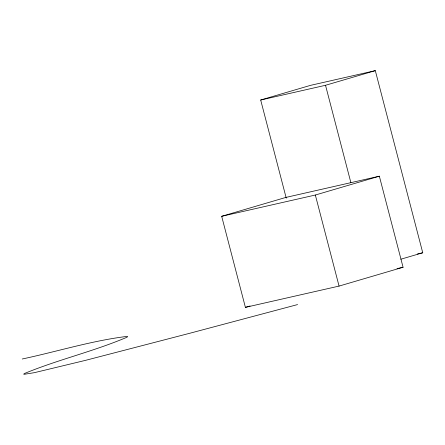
<?xml version="1.0" encoding="UTF-8"?>
<svg xmlns="http://www.w3.org/2000/svg" width="445" height="445" viewBox="0 0 445 445"><rect width="100%" height="100%" fill="white"/><g stroke="black" fill="none" stroke-linecap="round" stroke-linejoin="round"><path stroke-width="0.67" d="M286.241 198.136L260.681 100.014L310.471 85.368L375.307 70.644L422.75 252.771L400.845 259.218M260.681 100.014L325.523 85.29L375.307 70.644M221.682 216.298L285.696 197.463L379.351 176.198L403.07 267.261L339.062 286.091L245.401 307.361L221.682 216.298L315.338 195.027L379.351 176.198M245.401 307.361L250.073 305.988M297.583 304.575L190.66 333.032L85.457 360.367L34.426 372.66L23.824 374.356L24.041 373.678C57.705 359.699 93.567 351.483 127.098 337.182L127.565 336.331C91.954 340.609 57.31 351.556 22.25 358.993M417.349 254L422.75 252.771M397.007 268.641L403.07 267.261M325.523 85.29L350.905 182.739M315.338 195.027L339.062 286.091"/></g></svg>
